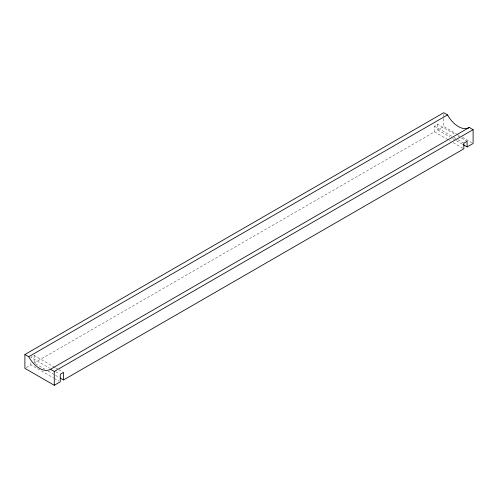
<?xml version="1.0" encoding="UTF-8"?>
<svg xmlns="http://www.w3.org/2000/svg" width="498" height="498" viewBox="0 0 498 498"><rect width="100%" height="100%" fill="white"/><g stroke="black" fill="none" stroke-linecap="round" stroke-linejoin="round"><path stroke-width="0.37" stroke-dasharray="2.49 1.87" d="M54.842 367.406L34.144 355.46L30.882 357.34L49.576 368.134M34.144 362.992L434.48 131.864L434.48 126.212L437.742 124.326L455.104 134.348M26.232 367.568L30.882 364.878L53.579 377.982M437.742 124.326L437.742 129.978L443.73 126.523L456.411 133.85M457.077 134.236L459.747 135.773M462.418 137.317L471.768 142.714M457.774 135.892L467.118 141.283M434.48 126.212L453.174 137.006M453.84 137.386L457.176 139.316M457.843 139.701L463.856 143.169M437.742 129.978L449.762 136.919M452.433 138.456L455.77 140.386M456.436 140.772L462.443 144.239M434.48 131.864L450.503 141.115M453.174 142.658L463.856 148.821M55.508 367.792L58.179 369.335M58.845 369.721L63.52 372.417M55.583 371.601L58.92 373.531M35.483 363.764L44.826 369.161M48.163 371.091L54.842 374.944M55.508 375.33L58.845 377.254M54.245 378.368L58.92 381.07M443.73 114.241L443.73 126.523M34.144 355.46L34.144 362.239M30.882 362.619L30.882 364.878"/><path stroke-width="0.75" d="M60.183 378.026L63.52 379.955L63.52 372.417L60.258 374.303L60.258 381.835L54.27 385.29L24.9 368.333L24.9 354.514L443.73 112.71L447.534 114.907A21.196 12.238 60 0 0 469.29 127.469L473.1 129.667L473.1 143.486L467.118 146.941L463.109 144.625M24.9 354.514L28.71 356.717L447.534 114.907M28.71 356.717A21.196 12.238 60 0 0 50.466 369.273L469.29 127.469M50.466 369.273L54.27 371.477L473.1 129.667M63.52 379.955L463.856 148.821L463.856 143.169L467.118 141.283L467.118 146.941M54.27 371.477L54.27 385.29"/></g></svg>
